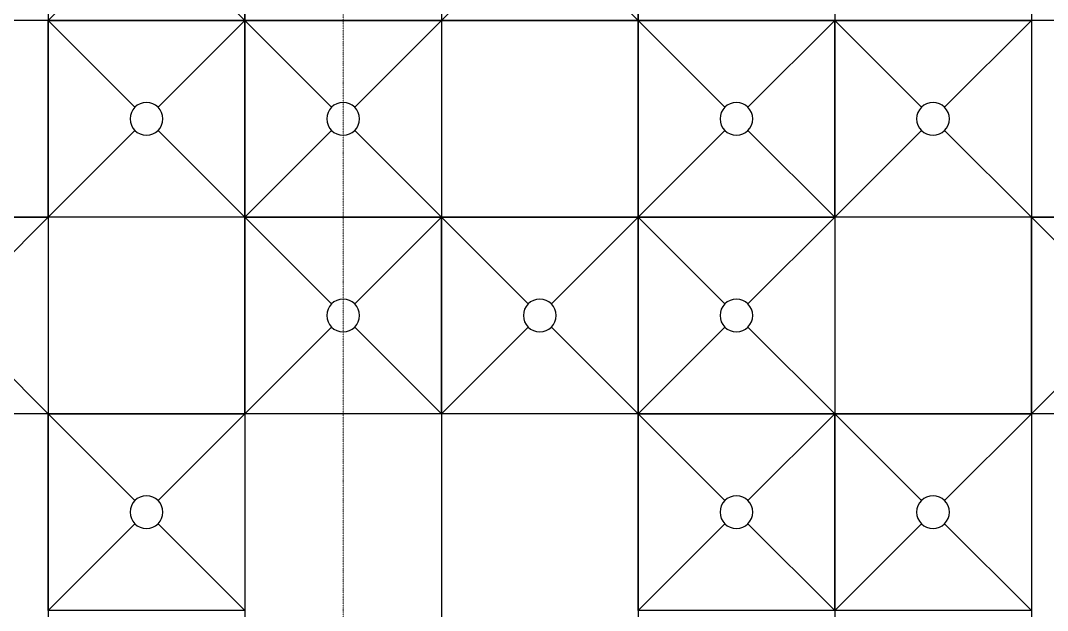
# Model space of a CAD drawing. Extents: x -32000 to 290600, y -111057 to 131250.
# Drawn here: x 224831 to 231098, y 68400 to 72000 of the extents above; entities that cross this region are included whole.
import ezdxf

# ---------------------------------------------------------------- set-up
doc = ezdxf.new("R2010")
doc.units = 0
doc.header["$LTSCALE"] = 5
doc.linetypes.add('H12PL3$0$JJP_三點線', pattern=[0.9, 0.3, -0.15, 0, -0.15, 0, -0.15, 0, -0.15])
for name, color, linetype in [('H12PL3$0$S-GRID', 252, 'Continuous'), ('XFDC30-200K$0$A-C-4500 (50K)', 9, 'Continuous'), ('XFDC30-50K$0$A-C-4500 (50K)', 9, 'Continuous'), ('XFDH30-50K$0$A-FFU-1200x1200_FAB B', 8, 'Continuous')]:
    doc.layers.add(name, color=color, linetype=linetype)

# ---------------------------------------------------------------- blocks, each defined once
blk = doc.blocks.new('H12PL3')
at = {"layer": 'H12PL3$0$S-GRID', "linetype": 'H12PL3$0$JJP_三點線', "lineweight": 0}
blk.add_line((226800, 128250), (226800, -28000), dxfattribs=at)
blk = doc.blocks.new('XFDC30-50K')
at = {"layer": 'XFDC30-50K$0$A-C-4500 (50K)', "ltscale": 0.3}
for p, q in [((225000, 87000, 0), (225000, 3000, 0)), ((226200, 87000, 0), (226200, 3000, 0)), ((227400, 87000, 0), (227400, 3000, 0)), ((228600, 87000, 0), (228600, 3000, 0)), ((229800, 87000, 0), (229800, 3000, 0)), ((231000, 87000, 0), (231000, 3000, 0)), ((243000, 72000), (174600, 72000)), ((243000, 70800), (174600, 70800)), ((243000, 69600), (174600, 69600))]:
    blk.add_line(p, q, dxfattribs=at)
blk = doc.blocks.new('XFDC30-200K')
at = {"layer": 'XFDC30-200K$0$A-C-4500 (50K)', "ltscale": 0.3}
for p, q in [((225000, 87000, 0), (225000, 3000, 0)), ((226200, 87000, 0), (226200, 3000, 0)), ((227400, 87000, 0), (227400, 3000, 0)), ((228600, 87000, 0), (228600, 3000, 0)), ((229800, 87000, 0), (229800, 3000, 0)), ((231000, 87000, 0), (231000, 3000, 0)), ((243000, 72000), (174600, 72000)), ((243000, 70800), (174600, 70800)), ((243000, 69600), (174600, 69600))]:
    blk.add_line(p, q, dxfattribs=at)
blk = doc.blocks.new('XFDH30-50K$0$FFU-1212')
for p, q in [((0, 120), (52.93, 67.07)), ((67.07, 67.07), (120, 120)), ((0, 0), (52.93, 52.93)), ((67.07, 52.93), (120, 0))]:
    blk.add_line(p, q)
blk.add_lwpolyline([(0, 0), (120, 0), (120, 120), (0, 120)], close=True)
blk.add_circle((60, 60), 10)
blk = doc.blocks.new('XFDH30-50K')
at = {"layer": 'XFDH30-50K$0$A-FFU-1200x1200_FAB B', "yscale": 10, "zscale": 10}
for p, xscale, rotation in [((226200, 72000), 10, 90.00000000000081), ((228600, 72000), 10, 90.00000000000081), ((226200, 72000), -10, 89.9999999999992), ((227400, 72000), -10, 89.9999999999992), ((229800, 72000), -10, 89.9999999999992), ((231000, 72000), -10, 89.9999999999992), ((225000, 70800), -10, 89.9999999999992), ((227400, 70800), -10, 89.9999999999992), ((228600, 70800), -10, 89.9999999999992), ((229800, 70800), -10, 89.9999999999992), ((232200, 70800), -10, 89.9999999999992), ((226200, 69600), -10, 89.9999999999992), ((229800, 69600), -10, 89.9999999999992), ((231000, 69600), -10, 89.9999999999992)]:
    blk.add_blockref('XFDH30-50K$0$FFU-1212', p, dxfattribs=dict(at, xscale=xscale, rotation=rotation))

msp = doc.modelspace()

# ---------------------------------------------------------------- block references
for name in ['H12PL3', 'XFDC30-200K', 'XFDC30-50K', 'XFDH30-50K']:
    msp.add_blockref(name, (0, 0))

doc.saveas('drawing.dxf')
